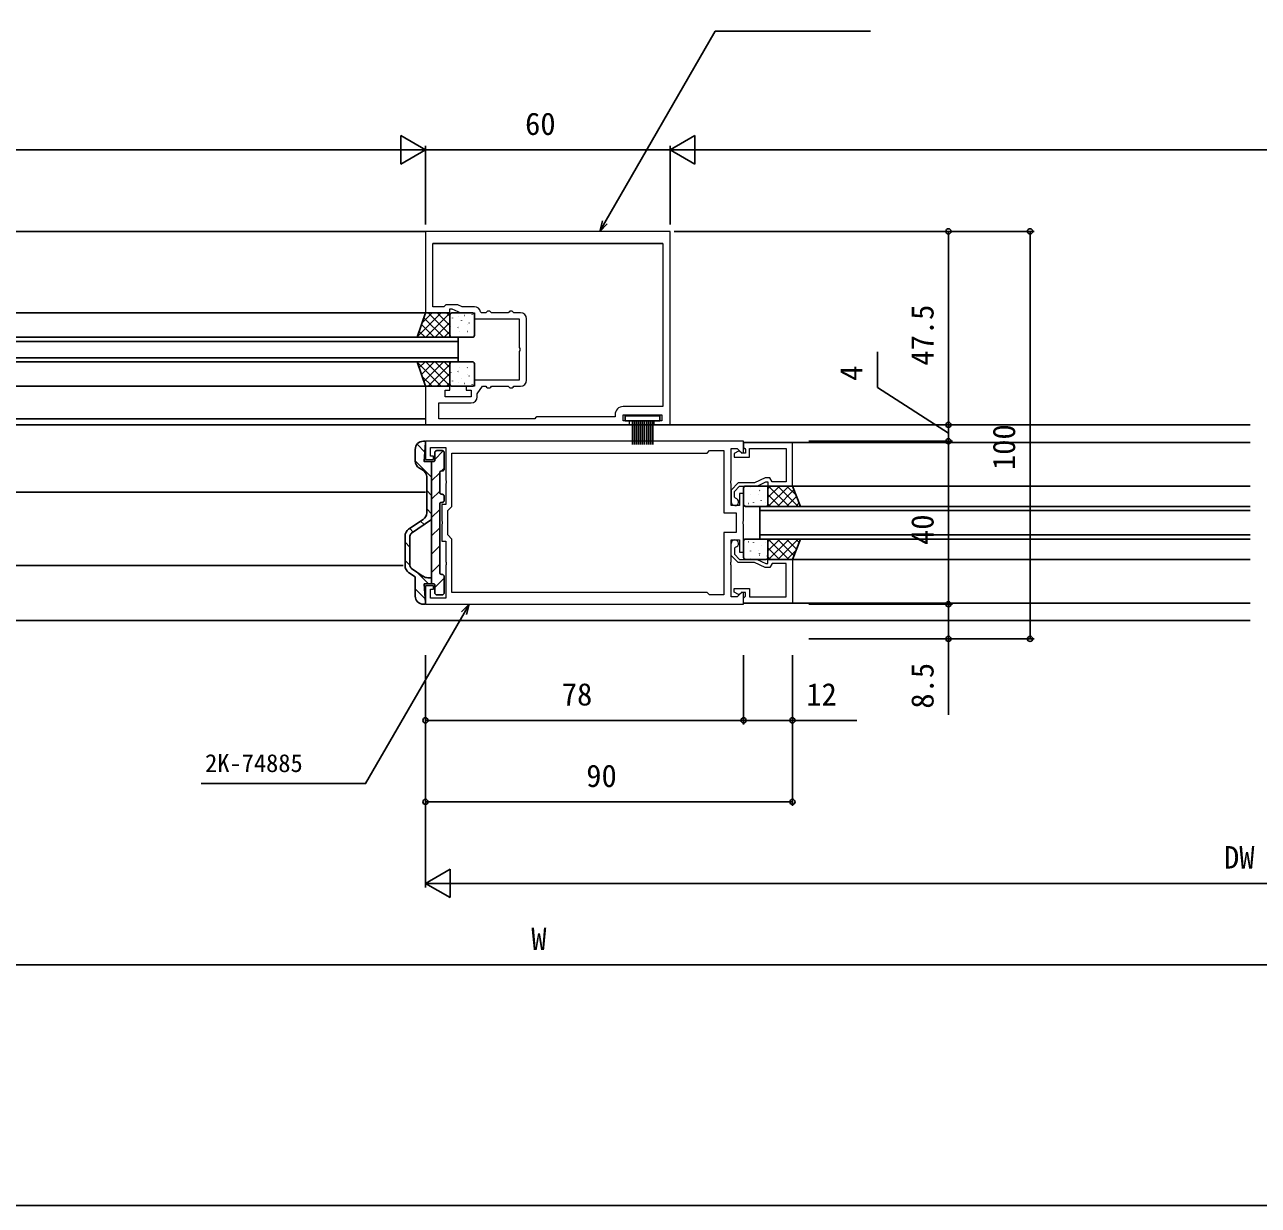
# Model space of a CAD drawing. Units: millimetres, scale not verified. Extents: x -437 to 438, y -681 to 679.
# Drawn here: x -127.5 to 175.1, y -681.2 to -391.5 of the extents above; entities that cross this region are included whole.
import ezdxf
from ezdxf.enums import TextEntityAlignment as Align

# ---------------------------------------------------------------- set-up
doc = ezdxf.new("R2010")
doc.units = ezdxf.units.MM
doc.header["$LTSCALE"] = 4
doc.layers.add('0-2_YKK_11', color=7, linetype='Continuous', lineweight=18)
for name, color, linetype in [('0-3_YKK_12', 2, 'Continuous'), ('0-4_YKK_13', 4, 'Continuous'), ('0-6_YKK_D', 6, 'Continuous'), ('0-7_YKK_ZWAK', 7, 'Continuous')]:
    doc.layers.add(name, color=color, linetype=linetype)
doc.styles.add('ＭＳ ゴシック', font='')
doc.styles.get('ＭＳ ゴシック').set_extended_font_data('MS Gothic')

msp = doc.modelspace()

# ---------------------------------------------------------------- linework, layer by layer
at = {"layer": '0-2_YKK_11'}
for p, q in [((-4.398, -478.7), (-4.398, -463.7)), ((39.902, -530.8), (-22.698, -530.8))]:
    msp.add_line(p, q, dxfattribs=at)
for points in [[(30.802, -442.2), (-29.198, -442.2), (-29.198, -462.2), (-23.198, -462.2), (-23.198, -461.2), (-22.698, -461.2), (-20.554, -462.2), (-17.198, -462.2), (-17.198, -463.7), (-6.198, -463.7), (-6.198, -470.742), (-6.078, -470.925), (-6.078, -471.475), (-6.198, -471.658), (-6.198, -478.7), (-17.198, -478.7), (-17.198, -480.2), (-19.198, -480.2), (-19.198, -481.2), (-17.998, -481.2), (-17.998, -482.8), (-24.398, -482.8), (-24.398, -481.2), (-23.198, -481.2), (-23.198, -480.2), (-29.198, -480.2), (-29.198, -489.7), (20.802, -489.7), (20.802, -488.7), (19.302, -488.7), (19.302, -487.2), (28.802, -487.2), (28.802, -488.7), (26.802, -488.7), (26.802, -489.7), (30.802, -489.7)], [(39.902, -530.8), (-22.698, -530.8), (-22.698, -517.7), (-23.698, -516.7), (-23.698, -510.7), (-22.698, -509.7), (-22.698, -496.6), (39.902, -496.6), (40.502, -496), (44.002, -496), (44.002, -511.3), (47.002, -511.3), (47.002, -516.1), (44.002, -516.1), (44.002, -531.4), (40.502, -531.4)]]:
    msp.add_lwpolyline(points, close=True, dxfattribs=at)
for points in [[(-17.198, -460.7), (-20.226, -460.7), (-21.298, -460.2), (-24.198, -460.2), (-24.698, -460.7), (-27.398, -460.7), (-27.398, -445.2), (29.002, -445.2), (-27.398, -445.2)], [(29.002, -445.2), (29.002, -485.2), (19.302, -485.2)], [(-5.898, -462.2), (-7.498, -462.2), (-7.698, -462), (-7.898, -461.8), (-8.498, -461.8), (-8.698, -462), (-8.898, -462.2), (-12.998, -462.2), (-13.198, -462), (-13.398, -461.8), (-13.998, -461.8), (-14.198, -462), (-14.398, -462.2), (-15.424, -462.2), (-15.719, -461.95)], [(-16.498, -482.8), (-16.498, -482.056), (-15.198, -480.2), (-14.398, -480.2), (-14.198, -480.4), (-13.998, -480.6), (-13.398, -480.6), (-13.198, -480.4), (-12.998, -480.2), (-8.898, -480.2), (-8.698, -480.4), (-8.498, -480.6), (-7.898, -480.6), (-7.698, -480.4), (-7.498, -480.2), (-5.898, -480.2)], [(17.302, -487.2), (17.302, -487.7), (-1.898, -487.7), (-2.198, -488), (-2.398, -488.2), (-25.898, -488.2), (-25.898, -484.3), (-17.998, -484.3)], [(48.802, -493.7), (-29.198, -493.7), (-29.198, -498.2), (-27.198, -498.2), (-27.198, -497.4), (-27.998, -497.4), (-27.998, -495.2), (-24.198, -495.2), (-24.198, -503.242), (-24.078, -503.425), (-24.078, -503.975), (-24.198, -504.158), (-24.198, -509.2), (-25.198, -509.2), (-25.198, -513.242), (-25.078, -513.425), (-25.078, -513.975), (-25.198, -514.158), (-25.198, -518.2), (-24.198, -518.2), (-24.198, -523.242), (-24.078, -523.425), (-24.078, -523.975), (-24.198, -524.158), (-24.198, -532.2), (-27.998, -532.2), (-27.998, -530), (-27.198, -530), (-27.198, -529.2), (-29.198, -529.2), (-29.198, -533.7), (48.802, -533.7), (48.802, -530.899), (48.431, -530.746), (47.277, -531.9), (45.802, -531.9), (45.802, -524.158), (45.682, -523.975), (45.682, -523.425), (45.802, -523.242)], [(45.802, -523.242), (45.802, -517.9), (47.802, -517.9), (47.802, -520.9), (48.802, -520.9), (48.802, -514.158), (48.682, -513.975), (48.682, -513.425), (48.802, -513.242), (48.802, -506.5), (47.802, -506.5), (47.802, -509.5), (45.802, -509.5), (45.802, -504.158), (45.682, -503.975), (45.682, -503.425), (45.802, -503.242), (45.802, -495.5), (47.277, -495.5), (48.431, -496.654), (48.802, -496.5), (48.802, -493.7)], [(60.802, -494), (48.802, -494), (48.802, -495.2), (49.102, -495.5), (49.302, -495.7), (49.302, -496.6), (48.352, -496.6), (47.852, -496.1), (47.541, -496.1), (46.502, -496.7), (46.502, -497.6), (50.302, -497.6), (50.302, -495.5), (59.302, -495.5), (59.302, -503.7), (55.802, -503.7), (55.224, -502.7), (54.08, -502.7), (51.506, -503.9), (47.451, -503.9), (45.802, -505.687), (45.802, -508.6)], [(46.852, -507.712), (46.602, -507.417), (46.602, -506), (47.802, -504.7), (52.157, -504.7), (54.302, -503.7), (54.802, -503.7), (54.802, -504.7), (60.802, -504.7), (60.802, -494)], [(60.802, -533.4), (48.802, -533.4), (48.802, -532.2), (49.102, -531.9), (49.302, -531.7), (49.302, -530.8), (48.352, -530.8), (47.852, -531.3), (47.541, -531.3), (46.502, -530.7), (46.502, -529.8), (50.302, -529.8), (50.302, -531.9), (59.302, -531.9), (59.302, -523.7), (55.802, -523.7), (55.224, -524.7), (54.08, -524.7), (51.506, -523.5), (47.451, -523.5), (45.802, -521.713), (45.802, -518.8)], [(46.852, -519.687), (46.602, -519.983), (46.602, -521.4), (47.802, -522.7), (52.157, -522.7), (54.302, -523.7), (54.802, -523.7), (54.802, -522.7), (60.802, -522.7), (60.802, -533.4)]]:
    msp.add_lwpolyline(points, dxfattribs=at)
for centre, radius, start, end in [((-17.198, -462.2), 1.5, 9.59408, 89.99999), ((-5.898, -463.7), 1.5, 0.00001, 89.99999), ((-5.898, -478.7), 1.5, 270.00001, 359.99999), ((-17.998, -482.8), 1.5, 270.00001, 359.99999), ((19.302, -487.2), 2, 90.00001, 179.99999), ((46.702, -508.6), 0.9, 180, 80.40594), ((46.702, -518.8), 0.9, 279.59406, 180)]:
    msp.add_arc(centre, radius, start, end, dxfattribs=at)
at = {"layer": '0-3_YKK_12'}
for p, q in [((-203.949, -442.2), (-29.198, -442.2)), ((-203.949, -462.2), (-29.198, -462.2)), ((-203.949, -468.2), (-21.199, -468.2)), ((-21.199, -468.2), (-21.199, -474.2)), ((-21.199, -469.2), (-203.949, -469.2)), ((-203.949, -473.2), (-21.199, -473.2)), ((-21.199, -474.2), (-203.949, -474.2)), ((-203.949, -480.2), (-29.198, -480.2)), ((-203.949, -488.2), (-29.198, -488.2)), ((-203.949, -489.7), (173.051, -489.7)), ((48.802, -494), (173.051, -494)), ((60.802, -504.7), (173.051, -504.7)), ((-203.949, -506.2), (-29.198, -506.2)), ((52.802, -517.7), (52.802, -509.7)), ((52.802, -509.7), (173.051, -509.7)), ((173.051, -510.7), (52.802, -510.7)), ((52.802, -516.7), (173.051, -516.7)), ((173.051, -517.7), (52.802, -517.7)), ((60.802, -522.7), (173.051, -522.7)), ((-203.949, -524.2), (-34.698, -524.2)), ((48.802, -533.4), (173.051, -533.4)), ((-203.949, -537.7), (173.051, -537.7))]:
    msp.add_line(p, q, dxfattribs=at)
at = {"layer": '0-4_YKK_13'}
for p, q in [((-31.125, -467.979), (-25.346, -462.2)), ((-30.003, -464.612), (-27.591, -462.2)), ((-29.101, -468.2), (-23.199, -462.298)), ((-28.533, -462.2), (-23.199, -467.534)), ((-26.288, -462.2), (-23.199, -465.289)), ((-24.043, -462.2), (-23.199, -463.044)), ((-23.199, -462.7), (-23.199, -467.7)), ((-17.699, -462.2), (-22.699, -462.2)), ((-19.707, -462.836), (-19.619, -462.883)), ((-17.763, -462.644), (-17.739, -462.688)), ((-17.199, -467.7), (-17.199, -462.7)), ((-30.155, -465.068), (-27.023, -468.2)), ((-29.594, -463.384), (-24.778, -468.2)), ((-26.856, -468.2), (-23.199, -464.543)), ((-23.104, -464.827), (-23.097, -464.834)), ((-23.011, -465.511), (-22.987, -465.555)), ((-22.578, -463.434), (-22.554, -463.478)), ((-21.232, -465.725), (-21.143, -465.772)), ((-21.121, -463.008), (-21.114, -463.014)), ((-20.387, -464.077), (-20.363, -464.121)), ((-18.917, -464.983), (-18.909, -464.989)), ((-18.497, -464.669), (-18.473, -464.713)), ((-30.716, -466.752), (-29.268, -468.2)), ((-24.611, -468.2), (-23.199, -466.788)), ((-22.699, -468.2), (-17.699, -468.2)), ((-21.553, -468.179), (-21.542, -468.2)), ((-21.121, -466.102), (-21.097, -466.146)), ((-20.937, -466.768), (-20.929, -466.775)), ((-18.929, -466.745), (-18.905, -466.789)), ((-31.125, -474.42), (-25.346, -480.2)), ((-30.716, -475.648), (-29.268, -474.2)), ((-30.155, -477.331), (-27.023, -474.2)), ((-29.594, -479.015), (-24.778, -474.2)), ((-29.101, -474.2), (-23.199, -480.102)), ((-28.533, -480.2), (-23.199, -474.865)), ((-26.856, -474.2), (-23.199, -477.857)), ((-24.611, -474.2), (-23.199, -475.611)), ((-23.199, -479.7), (-23.199, -474.7)), ((-22.699, -474.2), (-17.699, -474.2)), ((-21.553, -474.221), (-21.542, -474.2)), ((-17.199, -474.7), (-17.199, -479.7)), ((-30.003, -477.788), (-27.591, -480.2)), ((-26.288, -480.2), (-23.199, -477.11)), ((-23.104, -477.573), (-23.097, -477.566)), ((-23.011, -476.889), (-22.987, -476.845)), ((-21.232, -476.674), (-21.143, -476.627)), ((-21.121, -476.297), (-21.097, -476.253)), ((-20.937, -475.631), (-20.929, -475.624)), ((-18.929, -475.654), (-18.905, -475.61)), ((-18.917, -477.417), (-18.909, -477.41)), ((-18.497, -477.731), (-18.473, -477.687)), ((-24.043, -480.2), (-23.199, -479.356)), ((-17.699, -480.2), (-22.699, -480.2)), ((-22.578, -478.965), (-22.554, -478.921)), ((-21.121, -479.392), (-21.114, -479.385)), ((-20.387, -478.322), (-20.363, -478.278)), ((-19.707, -479.564), (-19.619, -479.517)), ((-17.763, -479.756), (-17.739, -479.712)), ((21.552, -488.67), (21.552, -494.47)), ((22.052, -488.67), (22.052, -494.47)), ((22.552, -488.67), (22.552, -494.47)), ((23.052, -488.67), (23.052, -494.47)), ((23.552, -488.67), (23.552, -494.47)), ((24.052, -488.67), (24.052, -494.47)), ((24.552, -488.67), (24.552, -494.47)), ((25.052, -488.67), (25.052, -494.47)), ((25.552, -488.67), (25.552, -494.47)), ((26.052, -488.67), (26.052, -494.47)), ((26.552, -488.67), (26.552, -494.47)), ((-31.698, -495.7), (-31.698, -498.542)), ((-29.349, -496.369), (-31.263, -494.455)), ((-29.498, -493.7), (-29.698, -493.7)), ((-24.823, -496.083), (-26.899, -498.158)), ((-26.399, -496), (-25.099, -496)), ((-27.699, -502.51), (-31.698, -498.51)), ((-27.441, -498.7), (-27.699, -498.958)), ((-27.699, -528.7), (-27.699, -498.7)), ((-26.899, -498.4), (-26.899, -496.5)), ((-24.599, -500.5), (-24.599, -496.5)), ((-30.691, -500.279), (-29.906, -500.727)), ((-25.696, -501.445), (-27.699, -503.448)), ((-25.699, -501.5), (-25.699, -506.2)), ((-24.599, -500.348), (-25.253, -501.003)), ((-25.199, -501), (-25.099, -501)), ((-28.899, -511.244), (-28.899, -502.464)), ((48.802, -509.2), (48.802, -505.2)), ((49.302, -504.7), (54.302, -504.7)), ((50.082, -504.7), (50.075, -504.713)), ((50.519, -504.983), (50.512, -504.989)), ((57.636, -504.7), (54.802, -507.534)), ((55.391, -504.7), (54.802, -505.289)), ((54.802, -505.2), (54.802, -509.2)), ((59.881, -504.7), (54.881, -509.7)), ((59.958, -509.7), (54.958, -504.7)), ((62.203, -509.7), (57.203, -504.7)), ((61.704, -506.955), (59.448, -504.7)), ((-27.699, -507), (-28.899, -505.8)), ((-25.699, -505.938), (-27.699, -507.938)), ((-25.199, -506.7), (-25.098, -506.7)), ((-24.598, -508.2), (-24.598, -507.2)), ((50.532, -506.745), (50.508, -506.789)), ((52.539, -506.768), (52.532, -506.775)), ((52.723, -506.102), (52.699, -506.146)), ((52.834, -505.725), (52.746, -505.772)), ((53.156, -508.179), (53.132, -508.223)), ((54.613, -505.511), (54.589, -505.555)), ((57.713, -509.7), (54.802, -506.788)), ((61.18, -505.646), (57.126, -509.7)), ((61.821, -507.249), (59.371, -509.7)), ((-27.699, -511.49), (-28.899, -510.29)), ((-25.699, -510.428), (-27.699, -512.428)), ((-25.699, -525.9), (-25.699, -509.2)), ((-25.098, -508.7), (-25.199, -508.7)), ((49.074, -509.413), (49.05, -509.457)), ((54.302, -509.7), (49.302, -509.7)), ((50.074, -508.977), (50.066, -508.984)), ((51.266, -508.77), (51.242, -508.814)), ((54.261, -508.821), (54.254, -508.828)), ((55.468, -509.7), (54.802, -509.033)), ((62.463, -508.853), (61.616, -509.7)), ((-33.322, -515.308), (-29.775, -512.898)), ((-32.648, -516.297), (-27.699, -512.931)), ((-29.513, -514.165), (-30.374, -513.305)), ((-34.198, -516.962), (-34.198, -524.243)), ((-32.186, -515.983), (-33.047, -515.121)), ((-32.998, -516.958), (-32.998, -524.241)), ((-25.699, -514.918), (-27.699, -516.918)), ((-32.998, -519.661), (-34.198, -518.461)), ((-25.699, -519.409), (-27.699, -521.409)), ((48.802, -518.2), (48.802, -522.2)), ((49.074, -517.986), (49.05, -517.943)), ((54.302, -517.7), (49.302, -517.7)), ((50.074, -518.423), (50.066, -518.416)), ((51.266, -518.629), (51.242, -518.586)), ((53.156, -519.221), (53.132, -519.177)), ((54.261, -518.578), (54.254, -518.572)), ((57.713, -517.7), (54.802, -520.611)), ((55.468, -517.7), (54.802, -518.366)), ((54.802, -522.2), (54.802, -518.2)), ((57.636, -522.7), (54.802, -519.865)), ((59.881, -522.7), (54.881, -517.7)), ((59.958, -517.7), (54.958, -522.7)), ((61.18, -521.754), (57.126, -517.7)), ((62.203, -517.7), (57.203, -522.7)), ((61.821, -520.15), (59.371, -517.7)), ((62.463, -518.546), (61.616, -517.7)), ((-32.998, -524.151), (-34.198, -522.951)), ((49.302, -522.7), (54.302, -522.7)), ((50.082, -522.7), (50.075, -522.687)), ((50.532, -520.654), (50.508, -520.61)), ((50.519, -522.417), (50.512, -522.41)), ((52.539, -520.631), (52.532, -520.624)), ((52.723, -521.297), (52.699, -521.253)), ((52.834, -521.674), (52.746, -521.627)), ((54.613, -521.889), (54.589, -521.845)), ((55.391, -522.7), (54.802, -522.11)), ((61.704, -520.445), (59.448, -522.7)), ((-33.322, -525.898), (-31.698, -527)), ((-32.648, -524.903), (-29.779, -526.854)), ((-28.449, -528.7), (-31.392, -525.757)), ((-25.699, -523.899), (-27.699, -525.899)), ((-25.199, -526.4), (-25.099, -526.4)), ((-31.698, -531.7), (-31.698, -527)), ((-27.198, -528.7), (-29.498, -528.7)), ((-29.498, -528.7), (-29.199, -533.381)), ((-28.655, -527.2), (-27.699, -527.2)), ((-24.599, -527.289), (-26.899, -529.589)), ((-26.899, -529), (-26.899, -530.9)), ((-24.599, -526.9), (-24.599, -530.9)), ((-29.263, -532.376), (-31.698, -529.941)), ((-26.399, -531.4), (-25.099, -531.4)), ((-29.498, -533.7), (-29.698, -533.7))]:
    msp.add_line(p, q, dxfattribs=at)
for points in [[(-31.199, -468.2), (-29.199, -462.2), (-23.199, -462.2), (-23.199, -468.2)], [(-31.199, -474.2), (-29.199, -480.2), (-23.199, -480.2), (-23.199, -474.2)], [(28.302, -487.47), (19.802, -487.47), (19.802, -488.67), (28.302, -488.67)], [(62.802, -509.7), (60.802, -504.7), (54.802, -504.7), (54.802, -509.7)], [(62.802, -517.7), (60.802, -522.7), (54.802, -522.7), (54.802, -517.7)]]:
    msp.add_lwpolyline(points, close=True, dxfattribs=at)
msp.add_lwpolyline([(-27.199, -498.7), (-29.498, -498.7), (-29.199, -494.019)], dxfattribs=at)
for centre, radius, start, end in [((-22.699, -462.7), 0.5, 90, 180), ((-17.699, -462.7), 0.5, 0, 90), ((-22.699, -467.7), 0.5, 180, 270), ((-17.699, -467.7), 0.5, 270, 0), ((-22.699, -474.7), 0.5, 90, 180), ((-17.699, -474.7), 0.5, 0, 90), ((-22.699, -479.7), 0.5, 180, 270), ((-17.699, -479.7), 0.5, 270, 0), ((-29.698, -495.7), 2, 90, 180), ((-29.498, -494), 0.3, 356.34024, 90), ((-26.399, -496.5), 0.5, 90.00359, 180.00359), ((-25.099, -496.5), 0.5, 0.00359, 90.00359), ((-29.698, -498.542), 2, 180, 240.25462), ((-27.199, -498.4), 0.3, 270, 0.00359), ((-30.899, -502.464), 2, 360, 60.25462), ((-25.199, -501.5), 0.5, 90.00003, 180), ((-25.099, -500.5), 0.5, 270, 0.00359), ((49.302, -505.2), 0.5, 90, 180), ((54.302, -505.2), 0.5, 360, 90), ((-25.199, -506.2), 0.5, 180, 270.00359), ((-25.098, -507.2), 0.5, 0.00359, 90.00359), ((-25.098, -508.2), 0.5, 270.00359, 0.00359), ((-30.899, -511.244), 2, 304.18899, 360), ((-25.199, -509.2), 0.5, 90.02863, 180), ((49.302, -509.2), 0.5, 180, 270), ((54.302, -509.2), 0.5, 270, 0), ((-32.198, -516.962), 2, 124.18899, 179.99711), ((-32.198, -516.958), 0.8, 124.21613, 179.99711), ((49.302, -518.2), 0.5, 90, 180), ((54.302, -518.2), 0.5, 0, 90), ((49.302, -522.2), 0.5, 180, 270), ((54.302, -522.2), 0.5, 270, 0), ((-32.198, -524.243), 2, 179.99711, 235.83194), ((-32.198, -524.241), 0.8, 179.99711, 235.78387), ((-25.199, -525.9), 0.5, 180, 270), ((-25.099, -526.9), 0.5, 359.99641, 90), ((-28.655, -525.2), 2, 235.78387, 270), ((-27.199, -529), 0.3, 359.99641, 90), ((-29.698, -531.7), 2, 180, 270), ((-26.399, -530.9), 0.5, 179.99641, 269.99641), ((-25.099, -530.9), 0.5, 269.99641, 359.99641), ((-29.498, -533.4), 0.3, 270, 3.65976)]:
    msp.add_arc(centre, radius, start, end, dxfattribs=at)
at = {"layer": '0-6_YKK_D'}
for p, q in [((-29.198, -422.2), (-35.261, -418.7)), ((-35.261, -418.7), (-35.261, -425.7)), ((30.802, -422.2), (36.864, -418.7)), ((36.864, -425.7), (36.864, -418.7)), ((-374.712, -422.2), (-36.198, -422.2)), ((-29.198, -422.2), (-41.323, -422.2)), ((-29.198, -422.2), (-35.261, -425.7)), ((-29.198, -440.5), (-29.198, -421.2)), ((-29.198, -440.5), (-29.198, -421.2)), ((-29.198, -422.2), (30.802, -422.2)), ((30.802, -440.5), (30.802, -421.2)), ((30.802, -440.5), (30.802, -421.2)), ((30.802, -422.2), (36.864, -425.7)), ((30.802, -422.2), (42.926, -422.2)), ((37.802, -422.2), (376.3, -422.2)), ((31.802, -442.2), (100.067, -442.2)), ((52.552, -442.2), (120.067, -442.2)), ((99.067, -442.2), (99.067, -489.7)), ((119.067, -442.2), (119.067, -542.2)), ((31.802, -489.7), (100.067, -489.7)), ((57.802, -489.7), (100.067, -489.7)), ((99.067, -489.7), (99.067, -487.15)), ((99.067, -489.7), (99.067, -493.699)), ((99.067, -489.7), (99.067, -493.699)), ((64.802, -493.699), (100.067, -493.699)), ((64.802, -493.699), (100.067, -493.699)), ((99.067, -493.699), (99.067, -496.249)), ((99.067, -493.699), (99.067, -533.7)), ((64.802, -533.7), (100.067, -533.7)), ((64.802, -533.7), (100.067, -533.7)), ((64.802, -542.2), (120.067, -542.2)), ((64.802, -542.2), (100.067, -542.2)), ((-29.198, -546.2), (-29.198, -563.2)), ((-29.198, -546.2), (-29.198, -603.2)), ((-29.198, -547.2), (-29.198, -583.2)), ((48.802, -546.2), (48.802, -563.2)), ((48.802, -547.2), (48.802, -563.2)), ((60.802, -546.2), (60.802, -563.2)), ((60.802, -547.2), (60.802, -583.2)), ((-29.198, -562.2), (48.802, -562.2)), ((-29.198, -582.2), (60.802, -582.2)), ((-29.198, -602.2), (-23.136, -598.7)), ((-23.136, -605.7), (-23.136, -598.7)), ((-29.198, -602.2), (-23.136, -605.7)), ((-29.198, -602.2), (-17.074, -602.2)), ((-22.198, -602.2), (371.3, -602.2)), ((-374.7, -622.2), (376.3, -622.2))]:
    msp.add_line(p, q, dxfattribs=at)
for points in [[(13.536, -442.201), (14.811, -439.993), (41.88, -393.108), (79.965, -393.108)], [(15.403, -440.335), (13.536, -442.201), (14.219, -439.651)], [(99.067, -491.699), (81.621, -480.49), (81.621, -471.759)], [(-18.466, -533.7), (-19.741, -535.908), (-43.869, -577.7), (-84.209, -577.7)], [(-20.333, -535.567), (-18.466, -533.7), (-19.149, -536.25)], [(99.067, -533.7), (99.067, -542.2), (99.067, -560.809)], [(48.802, -562.2), (60.802, -562.2), (76.556, -562.2)]]:
    msp.add_lwpolyline(points, dxfattribs=at)
for centre in [(99.067, -442.2), (119.067, -442.2), (99.067, -489.7), (99.067, -489.7), (99.067, -493.699), (99.067, -493.699), (99.067, -533.7), (99.067, -533.7), (99.067, -542.2), (119.067, -542.2), (-29.198, -562.2), (48.802, -562.2), (48.802, -562.2), (60.802, -562.2), (-29.198, -582.2), (60.802, -582.2)]:
    msp.add_circle(centre, 0.637, dxfattribs=at)
at = {"layer": '0-7_YKK_ZWAK'}
msp.add_lwpolyline([(-436.7, -681.2), (438.3, -681.2), (438.3, 643.8)], dxfattribs=at)

# ---------------------------------------------------------------- texts
at = {"layer": '0-6_YKK_D', "style": 'ＭＳ ゴシック'}
for s, height, p in [('60', 5.499, (-4.76, -420.2)), ('78', 5.499, (4.24, -560.2)), ('12', 5.499, (64.201, -560.2)), ('2K-74885', 4.399, (-83.238, -576.2)), ('90', 5.499, (10.24, -580.2)), ('DW', 5.499, (166.646, -600.2)), ('W', 5.499, (-3.248, -620.2))]:
    msp.add_text(s, height=height, dxfattribs=at).set_placement(p, align=Align.BOTTOM_LEFT)
for s, p in [('47.5', (97.067, -475.154)), ('4', (79.621, -478.873)), ('100', (117.067, -500.765)), ('40', (97.067, -519.154)), ('8.5', (97.067, -559.321))]:
    msp.add_text(s, height=5.499, rotation=90, dxfattribs=at).set_placement(p, align=Align.BOTTOM_LEFT)

doc.saveas('drawing.dxf')
